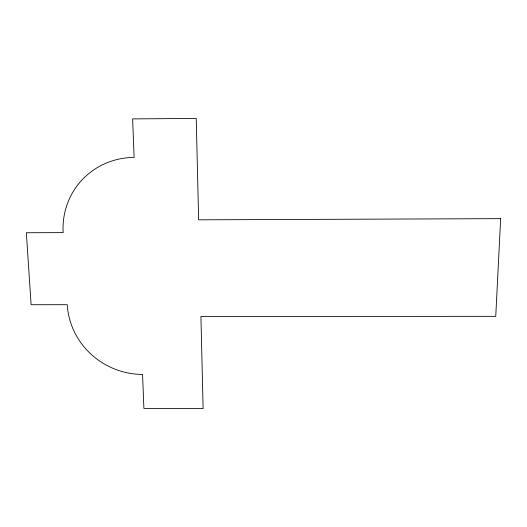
<?xml version="1.0" encoding="UTF-8"?>
<svg xmlns="http://www.w3.org/2000/svg" width="527" height="527" viewBox="0 0 527 527"><rect width="100%" height="100%" fill="white"/><g stroke="black" fill="none" stroke-linecap="round" stroke-linejoin="round"><path stroke-width="0.79" d="M500.65 218.652L495.749 316.345L200.925 316.437L203.112 408.583L143.891 408.392L142.567 374.42A73.549 70.308 27.8 0 1 67.258 304.705L31.106 304.738L26.35 232.75L63.141 232.624A75.203 72.555 39 0 1 134.121 157.421L132.62 118.904L196.228 118.417L198.633 219.825L500.65 218.652"/></g></svg>
